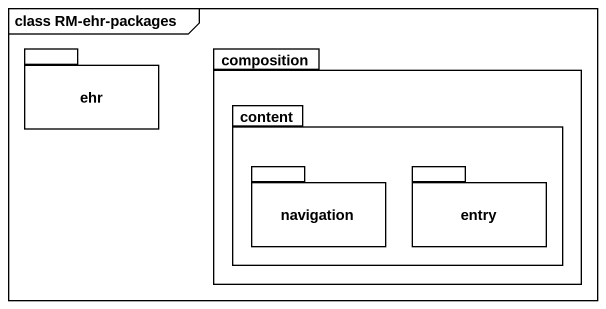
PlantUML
@startuml
mainframe class RM-ehr-packages
package ehr {
}
package composition {
  package content {
    package navigation {
    }
    package entry {
    }
  }
}
@enduml
